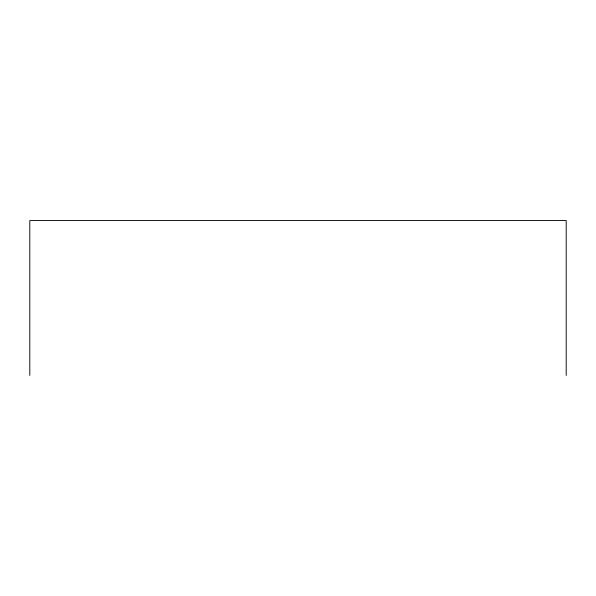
<?xml version="1.0" encoding="UTF-8"?>
<svg xmlns="http://www.w3.org/2000/svg" width="596" height="596" viewBox="0 0 596 596"><rect width="100%" height="100%" fill="white"/><g stroke="black" fill="none" stroke-linecap="round" stroke-linejoin="round"><path stroke-width="0.89" d="M566.2 375.443L566.2 220.557L29.8 220.557L29.8 375.443"/></g></svg>
